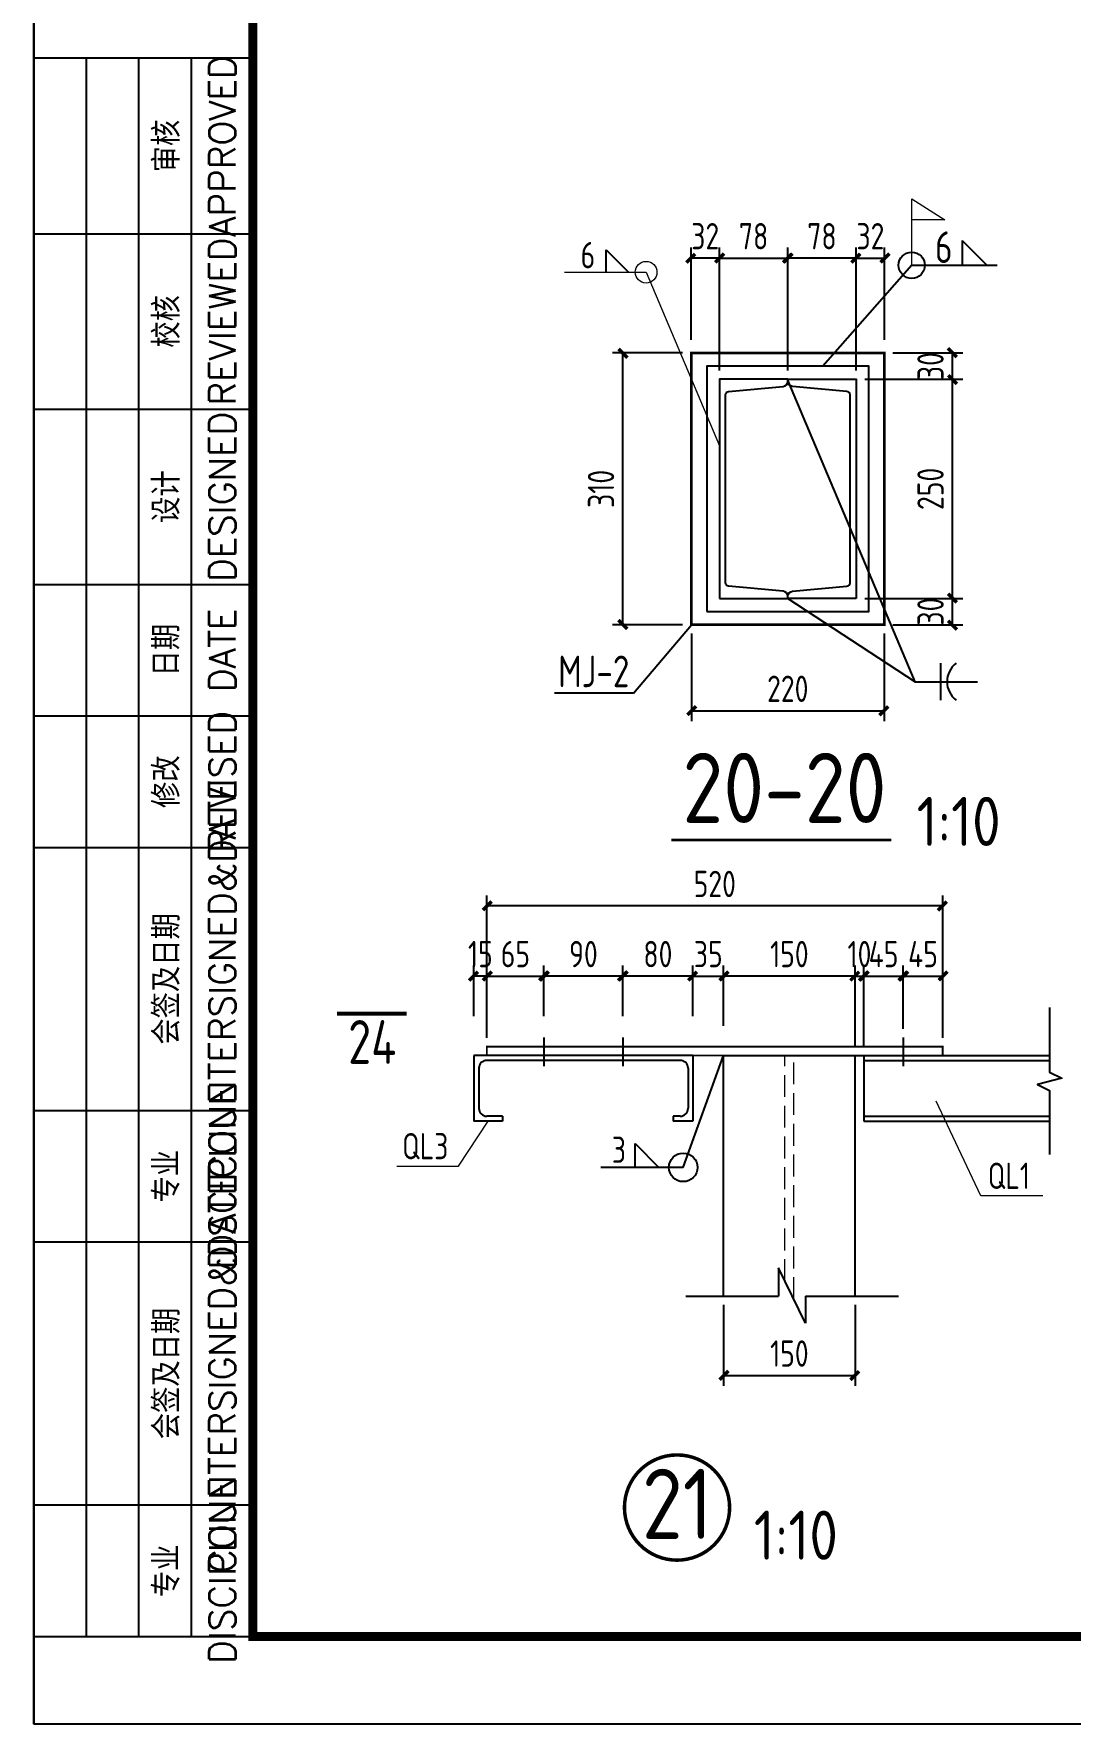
# Model space of a CAD drawing. Header units: millimetres. Extents: x 866309 to 879639, y 39442 to 44891.
# Drawn here: x 875109.8 to 875228.1, y 39448.6 to 39641.4 of the extents above; entities that cross this region are included whole.
import ezdxf
from ezdxf.enums import TextEntityAlignment as Align

# ---------------------------------------------------------------- set-up
doc = ezdxf.new("R2010")
doc.units = ezdxf.units.MM
doc.header["$LTSCALE"] = 1000
doc.header["$MEASUREMENT"] = 0
doc.linetypes.add('DASH', pattern=[0.35, 0.25, -0.1])
for name, color, linetype, lineweight in [('1', 4, 'Continuous', 70), ('D3', 62, 'Continuous', 9), ('LZ', 64, 'Continuous', 9), ('数字', 3, 'Continuous', 9), ('细实线', 1, 'Continuous', 20)]:
    doc.layers.add(name, color=color, linetype=linetype, lineweight=lineweight)
for name, color, linetype in [('D1', 112, 'Continuous'), ('D2', 6, 'Continuous'), ('DIM', 7, 'Continuous'), ('M_Prof', 2, 'Continuous'), ('M_Thin', 7, 'Continuous'), ('PUB_DIM', 3, 'Continuous'), ('尺寸标注', 7, 'Continuous'), ('文字', 7, 'Continuous'), ('标注', 7, 'Continuous'), ('桩', 6, 'Continuous')]:
    doc.layers.add(name, color=color, linetype=linetype)
doc.styles.add('ECEC_TK', font='txt_l.shx', dxfattribs={"bigfont": 'hztxt_l.shx'})
doc.styles.add('GBHZ', font='gbenor.shx', dxfattribs={"width": 0.9, "bigfont": 'gbcbig.shx'})
doc.dimstyles.new('Y10', dxfattribs={"dimscale": 0, "dimtxt": 3, "dimasz": 0.01, "dimexe": 1.2, "dimexo": 1, "dimgap": 1, "dimtad": 1, "dimdec": 0, "dimlfac": 10, "dimzin": 0, "dimdsep": 46, "dimtxsty": 'GBHZ', "dimblk1": 'DX', "dimblk2": 'DX', "dimsah": 1, "dimcen": 0.09, "dimdle": 1, "dimadec": 0, "dimazin": 0, "dimtfac": 1, "dimtdec": 0, "dimtix": 1, "dimtmove": 2, "dimatfit": 3, "dimldrblk": 'DX', "dimfxl": 0, "dimtolj": 1, "dimtzin": 0, "dimarcsym": 0})

# ---------------------------------------------------------------- blocks, each defined once
blk = doc.blocks.new('DX')
at = {"color": 0, "linetype": 'ByBlock', "const_width": 40}
blk.add_lwpolyline([(-54, -51), (46, 49)], dxfattribs=at)
blk = doc.blocks.new('*D598')
at = {"layer": 'Defpoints', "color": 0, "linetype": 'ByBlock', "transparency": 16777216}
for p in [(875188.55, 39533.96), (875188.55, 39527.27), (875203.55, 39524.91)]:
    blk.add_point(p, dxfattribs=at)
at = {"layer": 'DIM', "color": 0, "linetype": 'ByBlock', "lineweight": -2, "transparency": 16777216}
for p, q in [((875188.55, 39528.27), (875188.55, 39535.16)), ((875203.55, 39525.91), (875203.55, 39535.16)), ((875203.54, 39533.96), (875188.56, 39533.96))]:
    blk.add_line(p, q, dxfattribs=at)
at = {"layer": 'DIM', "color": 0, "linetype": 'ByBlock', "lineweight": -2, "transparency": 16777216, "xscale": 0.01, "yscale": 0.01, "zscale": 0.01, "rotation": 180}
blk.add_blockref('DX', (875188.55, 39533.96), dxfattribs=at)
at = {"layer": 'DIM', "color": 0, "linetype": 'ByBlock', "lineweight": -2, "transparency": 16777216, "xscale": 0.01, "yscale": 0.01, "zscale": 0.01}
blk.add_blockref('DX', (875203.55, 39533.96), dxfattribs=at)
at = {"layer": 'DIM', "color": 0, "linetype": 'ByBlock', "transparency": 16777216, "insert": (875196.05, 39536.46), "char_height": 3, "attachment_point": 5, "style": 'GBHZ'}
blk.add_mtext('\\A1;150', dxfattribs=at)
blk = doc.blocks.new('*D599')
at = {"layer": 'Defpoints', "color": 0, "linetype": 'ByBlock', "transparency": 16777216}
for p in [(875188.55, 39497.45), (875203.55, 39497.45), (875203.55, 39488.4)]:
    blk.add_point(p, dxfattribs=at)
at = {"layer": 'DIM', "color": 0, "linetype": 'ByBlock', "lineweight": -2, "transparency": 16777216}
for p, q in [((875188.55, 39496.45), (875188.55, 39487.2)), ((875203.55, 39496.45), (875203.55, 39487.2)), ((875188.56, 39488.4), (875203.54, 39488.4))]:
    blk.add_line(p, q, dxfattribs=at)
at = {"layer": 'DIM', "color": 0, "linetype": 'ByBlock', "lineweight": -2, "transparency": 16777216, "xscale": 0.01, "yscale": 0.01, "zscale": 0.01, "rotation": 180}
blk.add_blockref('DX', (875188.55, 39488.4), dxfattribs=at)
at = {"layer": 'DIM', "color": 0, "linetype": 'ByBlock', "lineweight": -2, "transparency": 16777216, "xscale": 0.01, "yscale": 0.01, "zscale": 0.01}
blk.add_blockref('DX', (875203.55, 39488.4), dxfattribs=at)
at = {"layer": 'DIM', "color": 0, "linetype": 'ByBlock', "transparency": 16777216, "insert": (875196.05, 39490.9), "char_height": 3, "attachment_point": 5, "style": 'GBHZ'}
blk.add_mtext('\\A1;150', dxfattribs=at)
blk = doc.blocks.new('*D613')
at = {"layer": 'Defpoints', "color": 0, "linetype": 'ByBlock', "transparency": 16777216}
for p in [(875177.05, 39533.96), (875177.05, 39528.37), (875185.05, 39528.37)]:
    blk.add_point(p, dxfattribs=at)
at = {"layer": 'DIM', "color": 0, "linetype": 'ByBlock', "lineweight": -2, "transparency": 16777216}
for p, q in [((875177.05, 39529.37), (875177.05, 39535.16)), ((875185.05, 39529.37), (875185.05, 39535.16)), ((875185.04, 39533.96), (875177.06, 39533.96))]:
    blk.add_line(p, q, dxfattribs=at)
at = {"layer": 'DIM', "color": 0, "linetype": 'ByBlock', "lineweight": -2, "transparency": 16777216, "xscale": 0.01, "yscale": 0.01, "zscale": 0.01, "rotation": 180}
blk.add_blockref('DX', (875177.05, 39533.96), dxfattribs=at)
at = {"layer": 'DIM', "color": 0, "linetype": 'ByBlock', "lineweight": -2, "transparency": 16777216, "xscale": 0.01, "yscale": 0.01, "zscale": 0.01}
blk.add_blockref('DX', (875185.05, 39533.96), dxfattribs=at)
at = {"layer": 'DIM', "color": 0, "linetype": 'ByBlock', "transparency": 16777216, "insert": (875181.05, 39536.46), "char_height": 3, "attachment_point": 5, "style": 'GBHZ'}
blk.add_mtext('\\A1;80', dxfattribs=at)
blk = doc.blocks.new('*D614')
at = {"layer": 'Defpoints', "color": 0, "linetype": 'ByBlock', "transparency": 16777216}
for p in [(875168.05, 39533.96), (875168.05, 39528.37), (875177.05, 39528.37)]:
    blk.add_point(p, dxfattribs=at)
at = {"layer": 'DIM', "color": 0, "linetype": 'ByBlock', "lineweight": -2, "transparency": 16777216}
for p, q in [((875168.05, 39529.37), (875168.05, 39535.16)), ((875177.05, 39529.37), (875177.05, 39535.16)), ((875177.04, 39533.96), (875168.06, 39533.96))]:
    blk.add_line(p, q, dxfattribs=at)
at = {"layer": 'DIM', "color": 0, "linetype": 'ByBlock', "lineweight": -2, "transparency": 16777216, "xscale": 0.01, "yscale": 0.01, "zscale": 0.01, "rotation": 180}
blk.add_blockref('DX', (875168.05, 39533.96), dxfattribs=at)
at = {"layer": 'DIM', "color": 0, "linetype": 'ByBlock', "lineweight": -2, "transparency": 16777216, "xscale": 0.01, "yscale": 0.01, "zscale": 0.01}
blk.add_blockref('DX', (875177.05, 39533.96), dxfattribs=at)
at = {"layer": 'DIM', "color": 0, "linetype": 'ByBlock', "transparency": 16777216, "insert": (875172.55, 39536.46), "char_height": 3, "attachment_point": 5, "style": 'GBHZ'}
blk.add_mtext('\\A1;90', dxfattribs=at)
blk = doc.blocks.new('*D615')
at = {"layer": 'Defpoints', "color": 0, "linetype": 'ByBlock', "transparency": 16777216}
for p in [(875188.55, 39533.96), (875185.05, 39528.37), (875188.55, 39528.37)]:
    blk.add_point(p, dxfattribs=at)
at = {"layer": 'DIM', "color": 0, "linetype": 'ByBlock', "lineweight": -2, "transparency": 16777216}
for p, q in [((875185.05, 39529.37), (875185.05, 39535.16)), ((875188.55, 39529.37), (875188.55, 39535.16)), ((875185.04, 39533.96), (875185.03, 39533.96)), ((875185.05, 39533.96), (875188.55, 39533.96)), ((875188.56, 39533.96), (875188.57, 39533.96))]:
    blk.add_line(p, q, dxfattribs=at)
at = {"layer": 'DIM', "color": 0, "linetype": 'ByBlock', "lineweight": -2, "transparency": 16777216, "xscale": 0.01, "yscale": 0.01, "zscale": 0.01}
blk.add_blockref('DX', (875185.05, 39533.96), dxfattribs=at)
at = {"layer": 'DIM', "color": 0, "linetype": 'ByBlock', "lineweight": -2, "transparency": 16777216, "xscale": 0.01, "yscale": 0.01, "zscale": 0.01, "rotation": 180}
blk.add_blockref('DX', (875188.55, 39533.96), dxfattribs=at)
at = {"layer": 'DIM', "color": 0, "linetype": 'ByBlock', "transparency": 16777216, "insert": (875186.8, 39536.46), "char_height": 3, "attachment_point": 5, "style": 'GBHZ'}
blk.add_mtext('\\A1;35', dxfattribs=at)
blk = doc.blocks.new('*D616')
at = {"layer": 'Defpoints', "color": 0, "linetype": 'ByBlock', "transparency": 16777216}
for p in [(875168.05, 39533.96), (875168.05, 39528.37), (875161.54, 39525.91)]:
    blk.add_point(p, dxfattribs=at)
at = {"layer": 'DIM', "color": 0, "linetype": 'ByBlock', "lineweight": -2, "transparency": 16777216}
for p, q in [((875161.54, 39526.91), (875161.54, 39535.16)), ((875168.05, 39529.37), (875168.05, 39535.16)), ((875161.55, 39533.96), (875168.04, 39533.96))]:
    blk.add_line(p, q, dxfattribs=at)
at = {"layer": 'DIM', "color": 0, "linetype": 'ByBlock', "lineweight": -2, "transparency": 16777216, "xscale": 0.01, "yscale": 0.01, "zscale": 0.01, "rotation": 180}
blk.add_blockref('DX', (875161.54, 39533.96), dxfattribs=at)
at = {"layer": 'DIM', "color": 0, "linetype": 'ByBlock', "lineweight": -2, "transparency": 16777216, "xscale": 0.01, "yscale": 0.01, "zscale": 0.01}
blk.add_blockref('DX', (875168.05, 39533.96), dxfattribs=at)
at = {"layer": 'DIM', "color": 0, "linetype": 'ByBlock', "transparency": 16777216, "insert": (875164.79, 39536.46), "char_height": 3, "attachment_point": 5, "style": 'GBHZ'}
blk.add_mtext('\\A1;65', dxfattribs=at)
blk = doc.blocks.new('*D617')
at = {"layer": 'Defpoints', "color": 0, "linetype": 'ByBlock', "transparency": 16777216}
for p in [(875160.05, 39533.96), (875160.05, 39528.37), (875161.54, 39525.91)]:
    blk.add_point(p, dxfattribs=at)
at = {"layer": 'DIM', "color": 0, "linetype": 'ByBlock', "lineweight": -2, "transparency": 16777216}
for p, q in [((875160.05, 39529.37), (875160.05, 39535.16)), ((875161.54, 39526.91), (875161.54, 39535.16)), ((875160.04, 39533.96), (875160.03, 39533.96)), ((875161.54, 39533.96), (875160.05, 39533.96)), ((875161.55, 39533.96), (875161.56, 39533.96))]:
    blk.add_line(p, q, dxfattribs=at)
at = {"layer": 'DIM', "color": 0, "linetype": 'ByBlock', "lineweight": -2, "transparency": 16777216, "xscale": 0.01, "yscale": 0.01, "zscale": 0.01}
blk.add_blockref('DX', (875160.05, 39533.96), dxfattribs=at)
at = {"layer": 'DIM', "color": 0, "linetype": 'ByBlock', "lineweight": -2, "transparency": 16777216, "xscale": 0.01, "yscale": 0.01, "zscale": 0.01, "rotation": 180}
blk.add_blockref('DX', (875161.54, 39533.96), dxfattribs=at)
at = {"layer": 'DIM', "color": 0, "linetype": 'ByBlock', "transparency": 16777216, "insert": (875160.79, 39536.46), "char_height": 3, "attachment_point": 5, "style": 'GBHZ'}
blk.add_mtext('\\A1;15', dxfattribs=at)
blk = doc.blocks.new('*D618')
at = {"layer": 'Defpoints', "color": 0, "linetype": 'ByBlock', "transparency": 16777216}
for p in [(875204.55, 39533.96), (875203.55, 39524.91), (875204.55, 39524.91)]:
    blk.add_point(p, dxfattribs=at)
at = {"layer": 'DIM', "color": 0, "linetype": 'ByBlock', "lineweight": -2, "transparency": 16777216}
for p, q in [((875203.55, 39525.91), (875203.55, 39535.16)), ((875204.55, 39525.91), (875204.55, 39535.16)), ((875203.54, 39533.96), (875203.53, 39533.96)), ((875203.55, 39533.96), (875204.55, 39533.96)), ((875204.56, 39533.96), (875204.57, 39533.96))]:
    blk.add_line(p, q, dxfattribs=at)
at = {"layer": 'DIM', "color": 0, "linetype": 'ByBlock', "lineweight": -2, "transparency": 16777216, "xscale": 0.01, "yscale": 0.01, "zscale": 0.01}
blk.add_blockref('DX', (875203.55, 39533.96), dxfattribs=at)
at = {"layer": 'DIM', "color": 0, "linetype": 'ByBlock', "lineweight": -2, "transparency": 16777216, "xscale": 0.01, "yscale": 0.01, "zscale": 0.01, "rotation": 180}
blk.add_blockref('DX', (875204.55, 39533.96), dxfattribs=at)
at = {"layer": 'DIM', "color": 0, "linetype": 'ByBlock', "transparency": 16777216, "insert": (875204.05, 39536.46), "char_height": 3, "attachment_point": 5, "style": 'GBHZ'}
blk.add_mtext('\\A1;10', dxfattribs=at)
blk = doc.blocks.new('*D619')
at = {"layer": 'Defpoints', "color": 0, "linetype": 'ByBlock', "transparency": 16777216}
for p in [(875209.05, 39533.96), (875209.05, 39526.93), (875204.55, 39524.91)]:
    blk.add_point(p, dxfattribs=at)
at = {"layer": 'DIM', "color": 0, "linetype": 'ByBlock', "lineweight": -2, "transparency": 16777216}
for p, q in [((875204.55, 39525.91), (875204.55, 39535.16)), ((875209.05, 39527.93), (875209.05, 39535.16)), ((875204.54, 39533.96), (875204.53, 39533.96)), ((875204.55, 39533.96), (875209.05, 39533.96)), ((875209.06, 39533.96), (875209.07, 39533.96))]:
    blk.add_line(p, q, dxfattribs=at)
at = {"layer": 'DIM', "color": 0, "linetype": 'ByBlock', "lineweight": -2, "transparency": 16777216, "xscale": 0.01, "yscale": 0.01, "zscale": 0.01}
blk.add_blockref('DX', (875204.55, 39533.96), dxfattribs=at)
at = {"layer": 'DIM', "color": 0, "linetype": 'ByBlock', "lineweight": -2, "transparency": 16777216, "xscale": 0.01, "yscale": 0.01, "zscale": 0.01, "rotation": 180}
blk.add_blockref('DX', (875209.05, 39533.96), dxfattribs=at)
at = {"layer": 'DIM', "color": 0, "linetype": 'ByBlock', "transparency": 16777216, "insert": (875206.8, 39536.46), "char_height": 3, "attachment_point": 5, "style": 'GBHZ'}
blk.add_mtext('\\A1;45', dxfattribs=at)
blk = doc.blocks.new('*D620')
at = {"layer": 'Defpoints', "color": 0, "linetype": 'ByBlock', "transparency": 16777216}
for p in [(875213.55, 39533.96), (875209.05, 39526.93), (875213.55, 39525.91)]:
    blk.add_point(p, dxfattribs=at)
at = {"layer": 'DIM', "color": 0, "linetype": 'ByBlock', "lineweight": -2, "transparency": 16777216}
for p, q in [((875209.05, 39527.93), (875209.05, 39535.16)), ((875213.55, 39526.91), (875213.55, 39535.16)), ((875209.04, 39533.96), (875209.03, 39533.96)), ((875209.05, 39533.96), (875213.55, 39533.96)), ((875213.56, 39533.96), (875213.57, 39533.96))]:
    blk.add_line(p, q, dxfattribs=at)
at = {"layer": 'DIM', "color": 0, "linetype": 'ByBlock', "lineweight": -2, "transparency": 16777216, "xscale": 0.01, "yscale": 0.01, "zscale": 0.01}
blk.add_blockref('DX', (875209.05, 39533.96), dxfattribs=at)
at = {"layer": 'DIM', "color": 0, "linetype": 'ByBlock', "lineweight": -2, "transparency": 16777216, "xscale": 0.01, "yscale": 0.01, "zscale": 0.01, "rotation": 180}
blk.add_blockref('DX', (875213.55, 39533.96), dxfattribs=at)
at = {"layer": 'DIM', "color": 0, "linetype": 'ByBlock', "transparency": 16777216, "insert": (875211.3, 39536.46), "char_height": 3, "attachment_point": 5, "style": 'GBHZ'}
blk.add_mtext('\\A1;45', dxfattribs=at)
blk = doc.blocks.new('*D621')
at = {"layer": 'Defpoints', "color": 0, "linetype": 'ByBlock', "transparency": 16777216}
for p in [(875161.54, 39541.96), (875161.54, 39525.91), (875213.55, 39525.91)]:
    blk.add_point(p, dxfattribs=at)
at = {"layer": 'DIM', "color": 0, "linetype": 'ByBlock', "lineweight": -2, "transparency": 16777216}
for p, q in [((875161.54, 39526.91), (875161.54, 39543.16)), ((875213.55, 39526.91), (875213.55, 39543.16)), ((875213.54, 39541.96), (875161.55, 39541.96))]:
    blk.add_line(p, q, dxfattribs=at)
at = {"layer": 'DIM', "color": 0, "linetype": 'ByBlock', "lineweight": -2, "transparency": 16777216, "xscale": 0.01, "yscale": 0.01, "zscale": 0.01, "rotation": 180}
blk.add_blockref('DX', (875161.54, 39541.96), dxfattribs=at)
at = {"layer": 'DIM', "color": 0, "linetype": 'ByBlock', "lineweight": -2, "transparency": 16777216, "xscale": 0.01, "yscale": 0.01, "zscale": 0.01}
blk.add_blockref('DX', (875213.55, 39541.96), dxfattribs=at)
at = {"layer": 'DIM', "color": 0, "linetype": 'ByBlock', "transparency": 16777216, "insert": (875187.54, 39544.46), "char_height": 3, "attachment_point": 5, "style": 'GBHZ'}
blk.add_mtext('\\A1;520', dxfattribs=at)
blk = doc.blocks.new('*D3808')
at = {"layer": 'Defpoints', "color": 0, "transparency": 16777216}
for p in [(875195.87, 39615.84), (875195.87, 39602.02), (875203.67, 39602.02)]:
    blk.add_point(p, dxfattribs=at)
at = {"layer": 'DIM', "color": 0, "lineweight": -2, "transparency": 16777216}
for p, q in [((875195.87, 39603.02), (875195.87, 39617.04)), ((875203.66, 39615.84), (875195.88, 39615.84)), ((875203.67, 39603.02), (875203.67, 39617.04))]:
    blk.add_line(p, q, dxfattribs=at)
at = {"layer": 'DIM', "color": 0, "lineweight": -2, "transparency": 16777216, "xscale": 0.01, "yscale": 0.01, "zscale": 0.01, "rotation": 180}
blk.add_blockref('DX', (875195.87, 39615.84), dxfattribs=at)
at = {"layer": 'DIM', "color": 0, "lineweight": -2, "transparency": 16777216, "xscale": 0.01, "yscale": 0.01, "zscale": 0.01}
blk.add_blockref('DX', (875203.67, 39615.84), dxfattribs=at)
at = {"layer": 'DIM', "color": 0, "transparency": 16777216, "insert": (875199.77, 39618.34), "char_height": 3, "attachment_point": 5, "style": 'GBHZ'}
blk.add_mtext('\\A1;78', dxfattribs=at)
blk = doc.blocks.new('*D3809')
at = {"layer": 'Defpoints', "color": 0, "transparency": 16777216}
for p in [(875184.83, 39615.84), (875184.83, 39605.52), (875188.07, 39602.02)]:
    blk.add_point(p, dxfattribs=at)
at = {"layer": 'DIM', "color": 0, "lineweight": -2, "transparency": 16777216}
for p, q in [((875184.82, 39615.84), (875184.81, 39615.84)), ((875184.83, 39606.52), (875184.83, 39617.04)), ((875188.07, 39615.84), (875184.83, 39615.84)), ((875188.07, 39603.02), (875188.07, 39617.04)), ((875188.08, 39615.84), (875188.09, 39615.84))]:
    blk.add_line(p, q, dxfattribs=at)
at = {"layer": 'DIM', "color": 0, "lineweight": -2, "transparency": 16777216, "xscale": 0.01, "yscale": 0.01, "zscale": 0.01}
blk.add_blockref('DX', (875184.83, 39615.84), dxfattribs=at)
at = {"layer": 'DIM', "color": 0, "lineweight": -2, "transparency": 16777216, "xscale": 0.01, "yscale": 0.01, "zscale": 0.01, "rotation": 180}
blk.add_blockref('DX', (875188.07, 39615.84), dxfattribs=at)
at = {"layer": 'DIM', "color": 0, "transparency": 16777216, "insert": (875186.45, 39618.34), "char_height": 3, "attachment_point": 5, "style": 'GBHZ'}
blk.add_mtext('\\A1;32', dxfattribs=at)
blk = doc.blocks.new('*D3810')
at = {"layer": 'Defpoints', "color": 0, "transparency": 16777216}
for p in [(875177.06, 39605.02), (875184.87, 39605.02), (875184.87, 39574.02)]:
    blk.add_point(p, dxfattribs=at)
at = {"layer": 'DIM', "color": 0, "lineweight": -2, "transparency": 16777216}
for p, q in [((875183.87, 39605.02), (875175.86, 39605.02)), ((875177.06, 39574.03), (875177.06, 39605.01)), ((875183.87, 39574.02), (875175.86, 39574.02))]:
    blk.add_line(p, q, dxfattribs=at)
at = {"layer": 'DIM', "color": 0, "lineweight": -2, "transparency": 16777216, "xscale": 0.01, "yscale": 0.01, "zscale": 0.01}
for p, rotation in [((875177.06, 39605.02), 90), ((875177.06, 39574.02), 270)]:
    blk.add_blockref('DX', p, dxfattribs=dict(at, rotation=rotation))
at = {"layer": 'DIM', "color": 0, "transparency": 16777216, "insert": (875174.56, 39589.52), "char_height": 3, "attachment_point": 5, "rotation": 90, "style": 'GBHZ'}
blk.add_mtext('\\A1;310', dxfattribs=at)
blk = doc.blocks.new('*D3811')
at = {"layer": 'Defpoints', "color": 0, "transparency": 16777216}
for p in [(875195.87, 39615.84), (875188.07, 39602.02), (875195.87, 39602.02)]:
    blk.add_point(p, dxfattribs=at)
at = {"layer": 'DIM', "color": 0, "lineweight": -2, "transparency": 16777216}
for p, q in [((875188.07, 39603.02), (875188.07, 39617.04)), ((875188.08, 39615.84), (875195.86, 39615.84)), ((875195.87, 39603.02), (875195.87, 39617.04))]:
    blk.add_line(p, q, dxfattribs=at)
at = {"layer": 'DIM', "color": 0, "lineweight": -2, "transparency": 16777216, "xscale": 0.01, "yscale": 0.01, "zscale": 0.01, "rotation": 180}
blk.add_blockref('DX', (875188.07, 39615.84), dxfattribs=at)
at = {"layer": 'DIM', "color": 0, "lineweight": -2, "transparency": 16777216, "xscale": 0.01, "yscale": 0.01, "zscale": 0.01}
blk.add_blockref('DX', (875195.87, 39615.84), dxfattribs=at)
at = {"layer": 'DIM', "color": 0, "transparency": 16777216, "insert": (875191.97, 39618.34), "char_height": 3, "attachment_point": 5, "style": 'GBHZ'}
blk.add_mtext('\\A1;78', dxfattribs=at)
blk = doc.blocks.new('*D3812')
at = {"layer": 'Defpoints', "color": 0, "transparency": 16777216}
for p in [(875206.92, 39615.84), (875206.92, 39605.52), (875203.67, 39602.02)]:
    blk.add_point(p, dxfattribs=at)
at = {"layer": 'DIM', "color": 0, "lineweight": -2, "transparency": 16777216}
for p, q in [((875203.66, 39615.84), (875203.65, 39615.84)), ((875203.67, 39603.02), (875203.67, 39617.04)), ((875203.67, 39615.84), (875206.92, 39615.84)), ((875206.92, 39606.52), (875206.92, 39617.04)), ((875206.93, 39615.84), (875206.94, 39615.84))]:
    blk.add_line(p, q, dxfattribs=at)
at = {"layer": 'DIM', "color": 0, "lineweight": -2, "transparency": 16777216, "xscale": 0.01, "yscale": 0.01, "zscale": 0.01}
blk.add_blockref('DX', (875203.67, 39615.84), dxfattribs=at)
at = {"layer": 'DIM', "color": 0, "lineweight": -2, "transparency": 16777216, "xscale": 0.01, "yscale": 0.01, "zscale": 0.01, "rotation": 180}
blk.add_blockref('DX', (875206.92, 39615.84), dxfattribs=at)
at = {"layer": 'DIM', "color": 0, "transparency": 16777216, "insert": (875205.3, 39618.34), "char_height": 3, "attachment_point": 5, "style": 'GBHZ'}
blk.add_mtext('\\A1;32', dxfattribs=at)
blk = doc.blocks.new('*D3603')
at = {"layer": 'Defpoints', "color": 0, "transparency": 16777216}
for p in [(875203.67, 39577.02), (875214.66, 39577.02), (875206.87, 39574.02)]:
    blk.add_point(p, dxfattribs=at)
at = {"layer": 'DIM', "color": 0, "lineweight": -2, "transparency": 16777216}
for p, q in [((875204.67, 39577.02), (875215.86, 39577.02)), ((875214.66, 39577.03), (875214.66, 39577.04)), ((875214.66, 39574.02), (875214.66, 39577.02)), ((875207.87, 39574.02), (875215.86, 39574.02)), ((875214.66, 39574.01), (875214.66, 39574))]:
    blk.add_line(p, q, dxfattribs=at)
at = {"layer": 'DIM', "color": 0, "lineweight": -2, "transparency": 16777216, "xscale": 0.01, "yscale": 0.01, "zscale": 0.01}
for p, rotation in [((875214.66, 39577.02), 270), ((875214.66, 39574.02), 90)]:
    blk.add_blockref('DX', p, dxfattribs=dict(at, rotation=rotation))
at = {"layer": 'DIM', "color": 0, "transparency": 16777216, "insert": (875212.16, 39575.52), "char_height": 3, "attachment_point": 5, "rotation": 90, "style": 'GBHZ'}
blk.add_mtext('\\A1;30', dxfattribs=at)
blk = doc.blocks.new('*D3604')
at = {"layer": 'Defpoints', "color": 0, "transparency": 16777216}
for p in [(875203.67, 39602.02), (875214.66, 39602.02), (875203.67, 39577.02)]:
    blk.add_point(p, dxfattribs=at)
at = {"layer": 'DIM', "color": 0, "lineweight": -2, "transparency": 16777216}
for p, q in [((875204.67, 39602.02), (875215.86, 39602.02)), ((875214.66, 39577.03), (875214.66, 39602.01)), ((875204.67, 39577.02), (875215.86, 39577.02))]:
    blk.add_line(p, q, dxfattribs=at)
at = {"layer": 'DIM', "color": 0, "lineweight": -2, "transparency": 16777216, "xscale": 0.01, "yscale": 0.01, "zscale": 0.01}
for p, rotation in [((875214.66, 39602.02), 90), ((875214.66, 39577.02), 270)]:
    blk.add_blockref('DX', p, dxfattribs=dict(at, rotation=rotation))
at = {"layer": 'DIM', "color": 0, "transparency": 16777216, "insert": (875212.16, 39589.52), "char_height": 3, "attachment_point": 5, "rotation": 90, "style": 'GBHZ'}
blk.add_mtext('\\A1;250', dxfattribs=at)
blk = doc.blocks.new('*D3605')
at = {"layer": 'Defpoints', "color": 0, "transparency": 16777216}
for p in [(875206.87, 39605.02), (875214.66, 39605.02), (875203.67, 39602.02)]:
    blk.add_point(p, dxfattribs=at)
at = {"layer": 'DIM', "color": 0, "lineweight": -2, "transparency": 16777216}
for p, q in [((875207.87, 39605.02), (875215.86, 39605.02)), ((875214.66, 39605.03), (875214.66, 39605.04)), ((875214.66, 39602.02), (875214.66, 39605.02)), ((875204.67, 39602.02), (875215.86, 39602.02)), ((875214.66, 39602.01), (875214.66, 39602))]:
    blk.add_line(p, q, dxfattribs=at)
at = {"layer": 'DIM', "color": 0, "lineweight": -2, "transparency": 16777216, "xscale": 0.01, "yscale": 0.01, "zscale": 0.01}
for p, rotation in [((875214.66, 39605.02), 270), ((875214.66, 39602.02), 90)]:
    blk.add_blockref('DX', p, dxfattribs=dict(at, rotation=rotation))
at = {"layer": 'DIM', "color": 0, "transparency": 16777216, "insert": (875212.16, 39603.52), "char_height": 3, "attachment_point": 5, "rotation": 90, "style": 'GBHZ'}
blk.add_mtext('\\A1;30', dxfattribs=at)
blk = doc.blocks.new('*D3607')
at = {"layer": 'Defpoints', "color": 0, "transparency": 16777216}
for p in [(875184.87, 39574.02), (875206.87, 39574.02), (875206.87, 39564.22)]:
    blk.add_point(p, dxfattribs=at)
at = {"layer": 'DIM', "color": 0, "lineweight": -2, "transparency": 16777216}
for p, q in [((875184.87, 39573.02), (875184.87, 39563.02)), ((875206.87, 39573.02), (875206.87, 39563.02)), ((875184.88, 39564.22), (875206.86, 39564.22))]:
    blk.add_line(p, q, dxfattribs=at)
at = {"layer": 'DIM', "color": 0, "lineweight": -2, "transparency": 16777216, "xscale": 0.01, "yscale": 0.01, "zscale": 0.01, "rotation": 180}
blk.add_blockref('DX', (875184.87, 39564.22), dxfattribs=at)
at = {"layer": 'DIM', "color": 0, "lineweight": -2, "transparency": 16777216, "xscale": 0.01, "yscale": 0.01, "zscale": 0.01}
blk.add_blockref('DX', (875206.87, 39564.22), dxfattribs=at)
at = {"layer": 'DIM', "color": 0, "transparency": 16777216, "insert": (875195.87, 39566.72), "char_height": 3, "attachment_point": 5, "style": 'GBHZ'}
blk.add_mtext('\\A1;220', dxfattribs=at)

msp = doc.modelspace()

# ---------------------------------------------------------------- linework, layer by layer
for p, q in [((875109.829, 39448.627), (875109.829, 40042.627)), ((875109.829, 40042.627), (875109.829, 39448.627)), ((875115.829, 39458.627), (875115.829, 39638.627)), ((875121.829, 39458.627), (875121.829, 39638.627)), ((875127.829, 39458.627), (875127.829, 39638.627)), ((875109.829, 39618.627), (875134.829, 39618.627)), ((875109.829, 39598.627), (875134.829, 39598.627)), ((875109.829, 39578.627), (875134.829, 39578.627)), ((875109.829, 39563.627), (875134.829, 39563.627)), ((875109.829, 39548.627), (875134.829, 39548.627)), ((875109.829, 39518.627), (875134.829, 39518.627)), ((875109.829, 39503.627), (875134.829, 39503.627)), ((875109.829, 39473.627), (875134.829, 39473.627)), ((875950.829, 39448.627), (875109.829, 39448.627))]:
    msp.add_line(p, q)
at = {"color": 0, "const_width": 1}
msp.add_lwpolyline([(875940.829, 39458.627), (875134.829, 39458.627), (875134.829, 40032.627), (875940.829, 40032.627)], close=True, dxfattribs=at)
msp.add_lwpolyline([(875109.829, 39638.627), (875109.829, 39458.627), (875134.829, 39458.627), (875134.829, 39638.627)], close=True)
at = {"linetype": 'ByBlock', "ltscale": 0.5, "const_width": 0.4}
msp.add_lwpolyline([(875177.233, 39473.336, 1), (875189.233, 39473.336, 1)], format="xyb", close=True, dxfattribs=at)
at = {"layer": '1', "const_width": 0.48}
msp.add_lwpolyline([(875152.368, 39529.664), (875144.446, 39529.664)], dxfattribs=at)
at = {"layer": 'D1', "color": 251}
for p, q in [((875175.138, 39616.802), (875177.708, 39614.232)), ((875175.138, 39614.232), (875175.138, 39616.802)), ((875183.936, 39512.136), (875188.549, 39524.905)), ((875178.467, 39512.136), (875178.467, 39514.841)), ((875178.467, 39514.841), (875181.172, 39512.136)), ((875183.936, 39512.136), (875174.528, 39512.136)), ((875197.884, 39494.368), (875194.807, 39500.689)), ((875194.807, 39500.689), (875194.807, 39497.454)), ((875184.221, 39497.454), (875194.807, 39497.454)), ((875197.884, 39497.454), (875208.49, 39497.454)), ((875197.884, 39497.454), (875197.884, 39494.368))]:
    msp.add_line(p, q, dxfattribs=at)
msp.add_circle((875183.936, 39512.136), 1.629, dxfattribs=at)
at = {"layer": 'D2'}
for p, q in [((875168.049, 39526.934), (875168.049, 39523.666)), ((875177.049, 39526.934), (875177.049, 39523.666)), ((875209.049, 39526.934), (875209.049, 39523.666)), ((875160.049, 39524.905), (875160.049, 39517.407)), ((875185.052, 39524.905), (875160.049, 39524.905)), ((875160.619, 39523.44), (875160.619, 39518.872)), ((875183.587, 39524.342), (875161.52, 39524.342)), ((875184.489, 39523.44), (875184.489, 39518.872)), ((875185.052, 39524.905), (875185.052, 39517.407)), ((875188.549, 39497.454), (875188.549, 39524.905)), ((875188.549, 39524.905), (875225.748, 39524.905)), ((875203.549, 39497.454), (875203.549, 39524.905)), ((875204.546, 39524.905), (875204.546, 39517.407)), ((875204.546, 39524.342), (875225.748, 39524.342)), ((875163.309, 39517.407), (875160.049, 39517.407)), ((875163.309, 39517.971), (875161.52, 39517.971)), ((875163.309, 39517.971), (875163.309, 39517.407)), ((875183.587, 39517.971), (875182.798, 39517.971)), ((875182.798, 39517.971), (875182.798, 39517.407)), ((875185.052, 39517.407), (875182.798, 39517.407)), ((875204.546, 39517.971), (875225.748, 39517.971)), ((875204.546, 39517.407), (875225.748, 39517.407))]:
    msp.add_line(p, q, dxfattribs=at)
for centre, start, end in [((875161.52, 39523.44), 90, 180), ((875183.587, 39523.44), 0, 90), ((875161.52, 39518.872), 180, 270), ((875183.587, 39518.872), 270, 0)]:
    msp.add_arc(centre, 0.902, start, end, dxfattribs=at)
at = {"layer": 'D3', "color": 251}
for p, q in [((875217.917, 39508.884), (875212.796, 39519.679)), ((875158.295, 39512.266), (875161.679, 39517.407)), ((875151.252, 39512.266), (875158.295, 39512.266)), ((875224.96, 39508.884), (875217.917, 39508.884))]:
    msp.add_line(p, q, dxfattribs=at)
at = {"layer": 'LZ', "color": 251, "linetype": 'DASH', "ltscale": 0.01}
for p, q in [((875195.549, 39499.164), (875195.549, 39524.905)), ((875196.549, 39497.11), (875196.549, 39524.905))]:
    msp.add_line(p, q, dxfattribs=at)
at = {"layer": 'M_Prof'}
for points in [[(875188.074, 39577.021), (875195.874, 39577.021), (875195.874, 39577.241, 0.383864), (875195.33, 39577.846), (875189.121, 39578.417, -0.383864), (875188.774, 39578.801), (875188.774, 39600.241, -0.383864), (875189.121, 39600.626), (875195.33, 39601.197, 0.383864), (875195.874, 39601.801), (875195.874, 39602.021), (875188.074, 39602.021)], [(875203.674, 39577.021), (875195.874, 39577.021), (875195.874, 39577.241, -0.383864), (875196.419, 39577.846), (875202.628, 39578.417, 0.383864), (875202.974, 39578.801), (875202.974, 39600.241, 0.383864), (875202.628, 39600.626), (875196.419, 39601.197, -0.383864), (875195.874, 39601.801), (875195.874, 39602.021), (875203.674, 39602.021)]]:
    msp.add_lwpolyline(points, format="xyb", close=True, dxfattribs=at)
at = {"layer": 'M_Thin', "color": 7}
msp.add_lwpolyline([(875225.748, 39530.37), (875225.748, 39522.999), (875227.148, 39522.299), (875224.348, 39521.599), (875225.748, 39520.899), (875225.748, 39513.602)], dxfattribs=at)
at = {"layer": '尺寸标注', "color": 6, "linetype": 'ByBlock'}
for p, q in [((875210.018, 39615.026), (875199.874, 39603.521)), ((875210.415, 39567.53), (875195.874, 39601.911)), ((875195.874, 39577.021), (875210.415, 39567.53)), ((875178.26, 39566.233), (875184.874, 39574.021)), ((875210.415, 39567.53), (875217.525, 39567.53)), ((875178.26, 39566.233), (875169.267, 39566.233))]:
    msp.add_line(p, q, dxfattribs=at)
at = {"layer": '尺寸标注', "color": 6, "linetype": 'ByBlock', "const_width": 0.3}
msp.add_lwpolyline([(875206.874, 39574.021), (875184.874, 39574.021), (875184.874, 39605.021), (875206.874, 39605.021), (875206.874, 39574.021)], dxfattribs=at)
at = {"layer": '尺寸标注', "color": 6, "linetype": 'ByBlock'}
msp.add_circle((875210.018, 39615.026), 1.5, dxfattribs=at)
at = {"layer": '文字', "color": 6, "const_width": 0.32}
msp.add_lwpolyline([(875182.598, 39549.464), (875207.693, 39549.464)], dxfattribs=at)
at = {"layer": '标注'}
msp.add_line((875213.351, 39565.42), (875213.351, 39569.639), dxfattribs=at)
msp.add_lwpolyline([(875186.624, 39575.521), (875205.124, 39575.521), (875205.124, 39603.521), (875186.624, 39603.521)], close=True, dxfattribs=at)
at = {"layer": '标注', "const_width": 0.2}
msp.add_lwpolyline([(875213.549, 39525.905), (875161.54, 39525.905), (875161.54, 39524.905), (875213.549, 39524.905)], close=True, dxfattribs=at)
at = {"layer": '标注'}
msp.add_arc((875216.703, 39567.53), 2.662, 127.60773, 232.39227, dxfattribs=at)
at = {"layer": '桩'}
for p, q in [((875215.768, 39617.839), (875218.581, 39615.026)), ((875215.768, 39617.839), (875215.768, 39615.026)), ((875210.018, 39615.026), (875219.749, 39615.026))]:
    msp.add_line(p, q, dxfattribs=at)
at = {"layer": '细实线', "color": 251}
for p, q in [((875210.018, 39615.026), (875210.018, 39622.588)), ((875210.018, 39622.588), (875213.774, 39620.216)), ((875213.774, 39620.216), (875210.018, 39620.216)), ((875170.398, 39614.232), (875179.704, 39614.232)), ((875179.704, 39614.232), (875188.074, 39594.411))]:
    msp.add_line(p, q, dxfattribs=at)
msp.add_circle((875179.704, 39614.232), 1.238, dxfattribs=at)
msp.add_solid([(875210.018, 39620.216), (875210.018, 39622.588), (875213.774, 39620.216), (875210.018, 39620.216)], dxfattribs=at)

# ---------------------------------------------------------------- texts
at = {"style": 'ECEC_TK'}
for s, p in [('APPROVED', (875131.329, 39628.627)), ('审核', (875124.829, 39628.627)), ('REVIEWED', (875131.329, 39608.627)), ('校核', (875124.829, 39608.627)), ('DESIGNED', (875131.329, 39588.627)), ('设计', (875124.829, 39588.627)), ('DATE', (875131.329, 39571.127)), ('日期', (875124.829, 39571.127)), ('REVISED', (875131.329, 39556.127)), ('修改', (875124.829, 39556.127)), ('COUNTERSIGNED&DATE', (875131.329, 39533.627)), ('会签及日期', (875124.829, 39533.627)), ('DISCIPLINE', (875131.329, 39511.127)), ('专业', (875124.829, 39511.127)), ('COUNTERSIGNED&DATE', (875131.329, 39488.627)), ('会签及日期', (875124.829, 39488.627)), ('DISCIPLINE', (875131.329, 39466.127)), ('专业', (875124.829, 39466.127))]:
    msp.add_text(s, height=3, rotation=90, dxfattribs=at).set_placement(p, align=Align.MIDDLE)
at = {"style": 'GBHZ', "width": 0.9}
for s, p in [('6', (875212.669, 39615.287)), ('MJ-2', (875169.664, 39566.904))]:
    msp.add_text(s, height=3.6, dxfattribs=at).set_placement(p)
at = {"layer": 'PUB_DIM', "style": 'GBHZ', "width": 0.9}
msp.add_text('24', height=5, dxfattribs=at).set_placement((875145.706, 39523.936))
at = {"layer": '数字', "style": 'GBHZ', "width": 0.9}
for s, p in [('6', (875172.229, 39614.68)), ('QL3', (875151.858, 39513.055)), ('3', (875175.795, 39512.644)), ('QL1', (875218.691, 39509.673))]:
    msp.add_text(s, height=3, dxfattribs=at).set_placement(p)
at = {"layer": '文字', "color": 6, "style": 'GBHZ'}
for s, height, p in [('20-20', 8, (875183.849, 39551.415)), ('1:10', 5.6, (875210.572, 39548.794)), ('21', 8, (875179.224, 39469.754)), ('1:10', 5.6, (875192, 39467.384, -0.009))]:
    msp.add_text(s, height=height, dxfattribs=at).set_placement(p)

# ---------------------------------------------------------------- dimensions: what is measured, and where the dimension line sits
at = {"layer": 'DIM'}
for base, p1, p2, picture, middle in [((875184.828, 39615.842), (875188.074, 39602.021), (875184.828, 39605.521), '*D3809', (875186.451, 39618.342)), ((875195.874, 39615.842), (875203.674, 39602.021), (875195.874, 39602.021), '*D3808', (875199.774, 39618.342)), ((875206.874, 39564.222), (875184.874, 39574.021), (875206.874, 39574.021), '*D3607', (875195.874, 39566.722))]:
    dim = msp.add_linear_dim(base=base, p1=p1, p2=p2, dimstyle='Y10', override={"dimscale": 1}, dxfattribs=at)
    dim.commit()
    dim.dimension.update_dxf_attribs({"geometry": picture, "text_midpoint": middle})
for base, p1, p2, angle, picture, middle in [((875195.874, 39615.842), (875188.074, 39602.021), (875195.874, 39602.021), 180, '*D3811', (875191.974, 39618.342)), ((875206.921, 39615.842), (875203.674, 39602.021), (875206.921, 39605.521), 180, '*D3812', (875205.297, 39618.342)), ((875177.056, 39605.021), (875184.874, 39574.021), (875184.874, 39605.021), 90, '*D3810', (875174.556, 39589.521)), ((875214.663, 39605.021), (875203.674, 39602.021), (875206.874, 39605.021), 90, '*D3605', (875212.163, 39603.521)), ((875214.663, 39602.021), (875203.674, 39577.021), (875203.674, 39602.021), 90, '*D3604', (875212.163, 39589.521)), ((875214.663, 39577.021), (875206.874, 39574.021), (875203.674, 39577.021), 90, '*D3603', (875212.163, 39575.521))]:
    dim = msp.add_linear_dim(base=base, p1=p1, p2=p2, angle=angle, dimstyle='Y10', override={"dimscale": 1}, dxfattribs=at)
    dim.commit()
    dim.dimension.update_dxf_attribs({"geometry": picture, "text_midpoint": middle})
at = {"layer": 'DIM', "linetype": 'ByBlock'}
for base, p1, p2, picture, middle in [((875161.54, 39541.964), (875213.549, 39525.905), (875161.54, 39525.905), '*D621', (875187.545, 39544.464)), ((875160.049, 39533.964), (875161.54, 39525.905), (875160.049, 39528.367), '*D617', (875160.795, 39536.464)), ((875168.049, 39533.964), (875161.54, 39525.905), (875168.049, 39528.367), '*D616', (875164.795, 39536.464)), ((875188.549, 39533.964), (875185.049, 39528.367), (875188.549, 39528.367), '*D615', (875186.799, 39536.464)), ((875188.549, 39533.964), (875203.549, 39524.905), (875188.549, 39527.273), '*D598', (875196.049, 39536.464)), ((875204.546, 39533.964), (875203.549, 39524.905), (875204.546, 39524.905), '*D618', (875204.047, 39536.464)), ((875209.049, 39533.964), (875204.546, 39524.905), (875209.049, 39526.934), '*D619', (875206.797, 39536.464)), ((875213.549, 39533.964), (875209.049, 39526.934), (875213.549, 39525.905), '*D620', (875211.299, 39536.464)), ((875203.549, 39488.404), (875188.549, 39497.454), (875203.549, 39497.454), '*D599', (875196.049, 39490.904))]:
    dim = msp.add_linear_dim(base=base, p1=p1, p2=p2, dimstyle='Y10', override={"dimscale": 1}, dxfattribs=at)
    dim.commit()
    dim.dimension.update_dxf_attribs({"geometry": picture, "text_midpoint": middle})
for base, p1, p2, picture, middle in [((875168.049, 39533.964), (875177.049, 39528.367), (875168.049, 39528.367), '*D614', (875172.549, 39536.464)), ((875177.049, 39533.964), (875185.049, 39528.367), (875177.049, 39528.367), '*D613', (875181.049, 39536.464))]:
    dim = msp.add_linear_dim(base=base, p1=p1, p2=p2, angle=180, dimstyle='Y10', override={"dimscale": 1}, dxfattribs=at)
    dim.commit()
    dim.dimension.update_dxf_attribs({"geometry": picture, "text_midpoint": middle})

doc.saveas('drawing.dxf')
